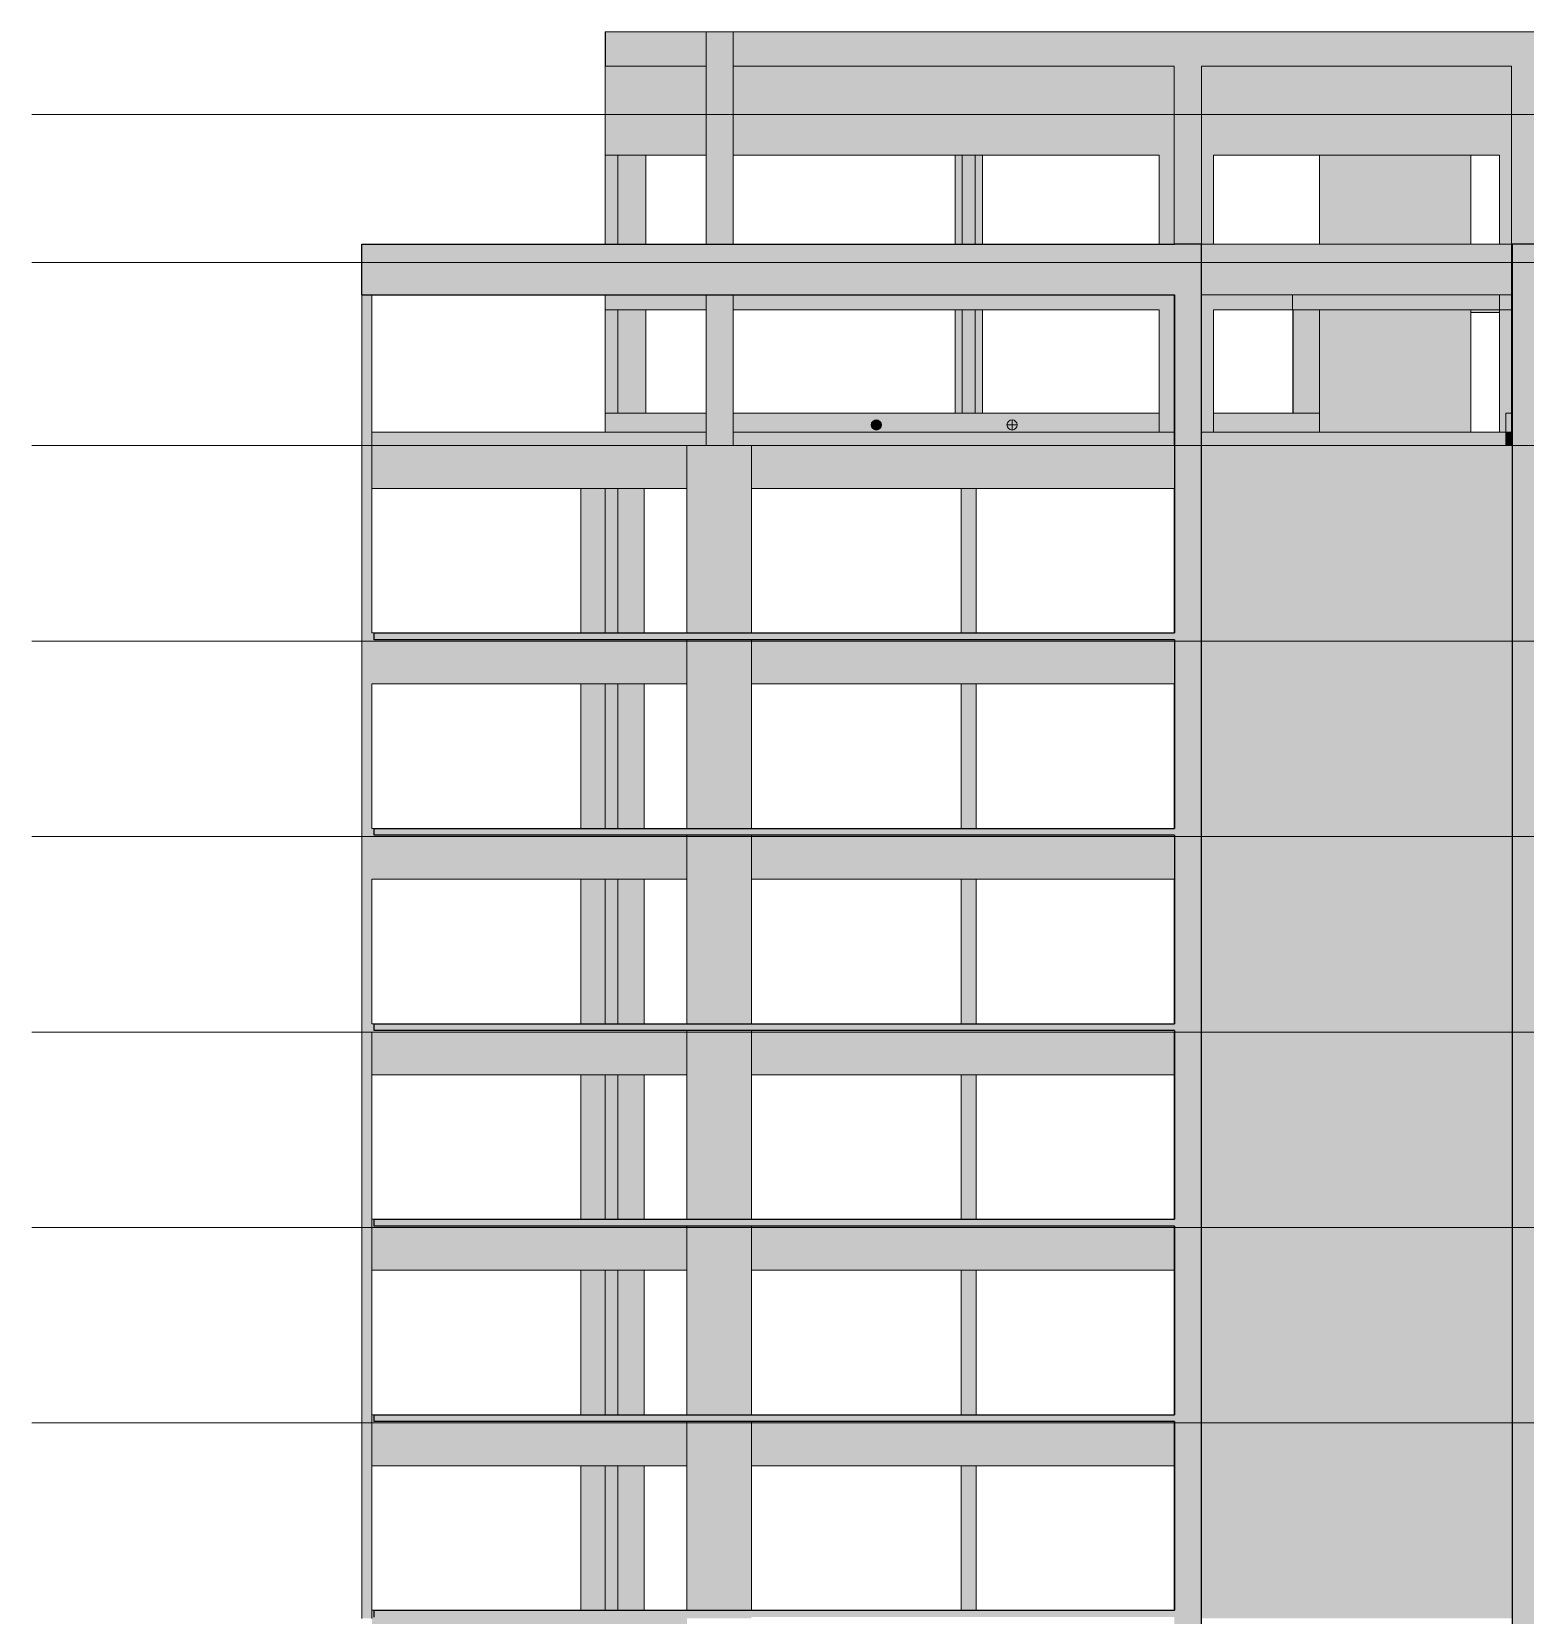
# Model space of a CAD drawing. Header units: centimetres. Extents: x -1984 to 34419, y -3196 to 88064.
# Drawn here: x 27916 to 30117, y 85688 to 88022 of the extents above; entities that cross this region are included whole.
import ezdxf

# ---------------------------------------------------------------- set-up
doc = ezdxf.new("R2010")
doc.units = ezdxf.units.CM
doc.linetypes.add('Centro', pattern=[3.175, 0.635, -0.47625, 1.5875, -0.47625])
for name, color, linetype, lineweight in [('A-FLOR', 7, 'Continuous', 25), ('A-FLOR-LEVL', 7, 'Continuous', 9), ('A-GENM', 7, 'Continuous', 25), ('S-BEAM', 7, 'Continuous', 25), ('S-COLS', 7, 'Continuous', 25)]:
    doc.layers.add(name, color=color, linetype=linetype, lineweight=lineweight)

# ---------------------------------------------------------------- blocks, each defined once
blk = doc.blocks.new('PED_FURO_CIRCULAR_R04_2020 - 15x25-3721065-CT F 002 - CRT ESQ')
at = {"layer": 'A-GENM', "lineweight": 9}
for p, q in [((-993.1, 87442.5), (-1008.1, 87442.5)), ((-1000.6, 87435), (-1000.6, 87450))]:
    blk.add_line(p, q, dxfattribs=at)

msp = doc.modelspace()

# ---------------------------------------------------------------- hatches: boundary and pattern name
at = {"layer": 'A-FLOR', "true_color": 0xc0c0c0}
for points in [[(28939.56, 87126), (29600.06, 87126), (29599.84, 87136), (28421.07, 87136), (28421.07, 87126), (28916.65, 87126)], [(28451.38, 86838), (29600.06, 86838), (29599.84, 86848), (28421.07, 86848), (28421.07, 86838), (28425.53, 86838)], [(29600.06, 86550), (29599.84, 86560), (28421.07, 86560), (28421.07, 86550), (29599.84, 86550)], [(29600.06, 86262), (29599.84, 86272), (28421.07, 86272), (28421.07, 86262), (29599.84, 86262)], [(29600.06, 85974), (29599.84, 85984), (28421.07, 85984), (28421.07, 85974), (29599.84, 85974)], [(28916.65, 85686), (29600.06, 85686), (29599.84, 85696), (28421.07, 85696), (28421.07, 85686), (28881.81, 85686)]]:
    msp.add_hatch(color=9, dxfattribs=at).paths.add_polyline_path(points, flags=0)
at = {"layer": 'S-BEAM', "true_color": 0xc0c0c0}
for points in [[(28777.81, 87840), (28780.06, 87840), (28780.06, 87971), (28761.8, 87971), (28761.8, 88022), (28761.06, 88022), (28761.06, 87840)], [(28821.06, 87971), (28909.84, 87971), (28909.84, 88022), (28761.8, 88022), (28761.8, 87971), (28819.97, 87971)], [(29537.01, 87971), (29599.77, 87971), (29599.77, 88022), (28949.84, 88022), (28949.84, 87971), (29123.44, 87971)], [(30096.83, 87971), (30096.83, 88022), (29639.77, 88022), (29639.77, 87971), (30079.08, 87971)], [(28780.06, 87840), (28909.84, 87840), (28909.84, 87971), (28780.06, 87971), (28780.06, 87900)], [(29123.44, 87840), (29577.56, 87840), (29577.56, 87971), (28949.84, 87971), (28949.84, 87840)], [(29743.8, 87840), (30079.08, 87840), (30079.08, 87971), (29657.56, 87971), (29657.56, 87840)], [(29600.06, 87634), (29600.07, 87634), (29600.06, 87709), (28402.57, 87709), (28402.57, 87634), (29537.01, 87634)], [(29814.58, 87634), (30096.83, 87634), (30096.83, 87709), (29639.88, 87709), (29639.88, 87634), (29814.06, 87634)], [(28801.06, 87612), (28909.84, 87612), (28909.84, 87634), (28761.06, 87634), (28761.06, 87612), (28780.06, 87612)], [(28949.84, 87612), (29577.56, 87612), (29577.56, 87634), (28949.84, 87634)], [(29743.8, 87612), (29774.08, 87612), (29774.08, 87634), (29657.56, 87634), (29657.56, 87612)], [(29950.58, 87612), (30079.08, 87612), (30079.08, 87634), (29774.08, 87634), (29774.08, 87612), (29814.58, 87612)], [(28761.06, 87432), (28909.84, 87432), (28909.84, 87460), (28761.06, 87460)], [(29160.85, 87435), (29162.79, 87435.26), (29164.6, 87436.01), (29166.15, 87437.2), (29167.34, 87438.75), (29168.09, 87440.56), (29168.35, 87442.5), (29168.09, 87444.45), (29167.34, 87446.25), (29165.97, 87447.95), (29164.6, 87449), (29162.79, 87449.75), (29160.56, 87449.97), (29158.91, 87449.75), (29156.04, 87448.19), (29154.58, 87446.55), (29154.35, 87446.25), (29153.6, 87444.45), (29153.35, 87442.5), (29153.6, 87440.56), (29154.35, 87438.75), (29155.54, 87437.2), (29157.1, 87436.01), (29158.91, 87435.26)], [(28881.81, 87349), (28881.81, 87412), (28909.84, 87412), (28909.84, 87432), (28417.57, 87432), (28417.57, 87349), (28813.26, 87349)], [(28976.81, 87349), (29599.84, 87349), (29599.77, 87432), (28949.84, 87432), (28949.84, 87412), (28976.81, 87412), (28976.81, 87386.54)], [(29821.34, 87412), (30088.58, 87412), (30088.58, 87432), (29639.88, 87432), (29639.88, 87412), (29814.58, 87412)], [(30096.83, 87412), (30096.83, 87432), (30088.58, 87432), (30088.58, 87412)], [(28417.57, 87061), (28881.81, 87061), (28881.81, 87126), (28421.07, 87126), (28421.07, 87136), (28417.57, 87136), (28417.57, 87112)], [(29599.84, 87061), (29599.84, 87126), (28976.81, 87126), (28976.81, 87061), (29537.01, 87061)], [(28813.26, 86773), (28881.81, 86773), (28881.81, 86838), (28421.07, 86838), (28421.07, 86848), (28417.57, 86848), (28417.57, 86773), (28761.56, 86773)], [(29123.44, 86773), (29599.84, 86773), (29599.84, 86838), (28976.81, 86838), (28976.81, 86773)], [(28813.26, 86485), (28881.81, 86485), (28881.81, 86550), (28421.07, 86550), (28421.07, 86560), (28417.57, 86560), (28417.57, 86485), (28709.87, 86485)], [(28976.81, 86485), (29599.84, 86485), (29599.84, 86550), (28976.81, 86550)], [(28709.87, 86197), (28881.81, 86197), (28881.81, 86262), (28421.07, 86262), (28421.07, 86272), (28417.57, 86272), (28417.57, 86197), (28503.08, 86197)], [(29537.01, 86197), (29599.84, 86197), (29599.84, 86262), (28976.81, 86262), (28976.81, 86197), (29123.44, 86197)], [(28813.26, 85909), (28881.81, 85909), (28881.81, 85974), (28421.07, 85974), (28421.07, 85984), (28417.57, 85984), (28417.57, 85909), (28761.56, 85909)], [(28976.81, 85909), (29599.84, 85909), (29599.84, 85974), (28976.81, 85974)], [(28813.26, 85621), (28881.81, 85621), (28881.81, 85686), (28421.07, 85686), (28421.07, 85696), (28417.57, 85696), (28417.57, 85621), (28709.87, 85621)]]:
    msp.add_hatch(color=9, dxfattribs=at).paths.add_polyline_path(points, flags=0)
h = msp.add_hatch(color=9, dxfattribs=at)
h.paths.add_polyline_path([(30991.58, 87612), (31091.07, 87612), (31091.07, 87634), (30635.08, 87634), (30635.08, 87612), (30984.51, 87612)], flags=0)
h.paths.add_polyline_path([(30272.58, 87612), (30595.08, 87612), (30595.08, 87634), (30137.08, 87634), (30137.08, 87612), (30157.37, 87612)], flags=0)
h.paths.add_polyline_path([(30079.08, 87612), (30096.83, 87612), (30096.83, 87634), (30079.08, 87634)], flags=0)
h.paths.add_polyline_path([(30364.15, 87709), (30595.08, 87709), (30595.08, 87971), (30136.83, 87971), (30137.08, 87709), (30312.08, 87709)], flags=0)
h.paths.add_polyline_path([(30079.08, 87709), (30096.83, 87709), (30096.83, 87971), (30079.08, 87971), (30079.08, 87827.8)], flags=0)
h.paths.add_polyline_path([(31087.9, 87709), (31091.07, 87709), (31091.07, 87971), (30635.08, 87971), (30635.08, 87709), (31033.3, 87709)], flags=0)
h = msp.add_hatch(color=9, dxfattribs=at)
h.paths.add_polyline_path([(30137.08, 87608), (30254.56, 87608), (30254.56, 87612), (30137.08, 87612), (30137.08, 87610.16)], flags=0)
h.paths.add_polyline_path([(30038.15, 87608), (30079.08, 87608), (30079.08, 87612), (30037.06, 87612), (30037.06, 87608)], flags=0)
h = msp.add_hatch(color=9, dxfattribs=at)
h.paths.add_polyline_path([(29139.74, 87432), (29577.56, 87432), (29577.56, 87460), (28949.84, 87459.54), (28949.84, 87432), (29134.17, 87432)], flags=0)
h.paths.add_polyline_path([(29360.85, 87435), (29358.91, 87435.26), (29357.1, 87436.01), (29355.54, 87437.2), (29354.35, 87438.75), (29353.6, 87440.56), (29353.35, 87442.5), (29353.6, 87444.45), (29354.35, 87446.25), (29355.54, 87447.81), (29357.1, 87449), (29358.91, 87449.75), (29360.85, 87450), (29362.79, 87449.75), (29364.6, 87449), (29366.15, 87447.81), (29367.34, 87446.25), (29368.09, 87444.45), (29368.35, 87442.5), (29368.09, 87440.56), (29367.34, 87438.75), (29366.15, 87437.2), (29364.6, 87436.01), (29362.79, 87435.26)], flags=0)
h.paths.add_polyline_path([(29160.85, 87435), (29158.91, 87435.26), (29157.1, 87436.01), (29155.54, 87437.2), (29154.35, 87438.75), (29153.6, 87440.56), (29153.35, 87442.5), (29153.6, 87444.45), (29154.58, 87446.55), (29156.17, 87448.29), (29157.1, 87449), (29158.91, 87449.75), (29160.92, 87449.99), (29162.79, 87449.75), (29165.97, 87447.95), (29166.21, 87447.73), (29167.34, 87446.25), (29168.09, 87444.45), (29168.35, 87442.5), (29168.09, 87440.56), (29167.34, 87438.75), (29166.15, 87437.2), (29164.6, 87436.01), (29162.79, 87435.26)], flags=0)
h = msp.add_hatch(color=9, dxfattribs=at)
h.paths.add_polyline_path([(29814.06, 87432), (29814.06, 87460), (29657.56, 87460), (29657.56, 87432), (29808.77, 87432)], flags=0)
h.paths.add_polyline_path([(29360.85, 87435), (29362.79, 87435.26), (29364.6, 87436.01), (29366.15, 87437.2), (29367.34, 87438.75), (29368.09, 87440.56), (29368.35, 87442.5), (29368.09, 87444.45), (29367.34, 87446.25), (29366.15, 87447.81), (29364.6, 87449), (29362.79, 87449.75), (29360.85, 87450), (29358.91, 87449.75), (29357.1, 87449), (29355.54, 87447.81), (29354.35, 87446.25), (29353.6, 87444.45), (29353.35, 87442.5), (29353.6, 87440.56), (29354.35, 87438.75), (29355.54, 87437.2), (29357.1, 87436.01), (29358.91, 87435.26)], flags=0)
h = msp.add_hatch(color=9, dxfattribs=at)
h.paths.add_polyline_path([(30570.94, 87432), (30595.08, 87432), (30595.08, 87460), (30137.08, 87460), (30137.08, 87432), (30467.55, 87432)], flags=0)
h.paths.add_polyline_path([(30094.12, 87432), (30096.83, 87432), (30096.83, 87460), (30088.58, 87460), (30088.58, 87432)], flags=0)
at = {"layer": 'S-COLS', "true_color": 0xc0c0c0}
h = msp.add_hatch(color=9, dxfattribs=at)
h.paths.add_polyline_path([(28909.84, 87412), (28949.84, 87412), (28949.84, 87634), (28909.84, 87634), (28909.84, 87428.03)], flags=0)
h.paths.add_polyline_path([(28909.84, 87709), (28949.84, 87709), (28949.84, 88022), (28909.84, 88022), (28909.84, 87827.8)], flags=0)
for points in [[(29639.77, 87412), (29639.77, 88022), (29599.77, 88022), (29600.07, 87709), (29639.56, 87709), (29639.56, 87412)], [(30097.58, 87412), (30097.58, 87709), (30136.83, 87709.04), (30136.83, 88022), (30096.83, 88022), (30096.83, 87412)], [(28761.06, 87709), (28780.06, 87709), (28780.06, 87840), (28761.06, 87840), (28761.06, 87827.8)], [(28821.06, 87709), (28821.06, 87840), (28780.06, 87840), (28780.06, 87709), (28801.06, 87709)], [(29306.56, 87709), (29306.56, 87840), (29287.56, 87840), (29287.56, 87709), (29304.97, 87709)], [(30037.06, 87709), (30037.06, 87840), (29814.06, 87840), (29814.06, 87709), (29950.58, 87709)], [(29610.58, 83024.5), (29639.56, 83024.5), (29639.56, 87709), (29600.07, 87709), (29600.06, 83024.5)], [(30137.08, 84464.5), (30136.83, 87709), (30097.58, 87709), (30097.58, 84464.5), (30136.83, 84464.5)], [(28403.58, 87412), (28417.57, 87412), (28417.57, 87634), (28402.57, 87634), (28402.57, 87412)], [(28780.06, 87460), (28780.06, 87612), (28761.06, 87612), (28761.06, 87460), (28775.5, 87460)], [(28821.06, 87460), (28821.06, 87612), (28780.06, 87612), (28780.06, 87460), (28818.81, 87460)], [(29287.56, 87460), (29306.56, 87460), (29306.56, 87612), (29287.56, 87612), (29287.56, 87474.79)], [(29775.08, 87460), (29814.06, 87460), (29814.06, 87612), (29775.08, 87612), (29775.08, 87474.79)], [(30021.96, 87432), (30037.06, 87432), (30037.06, 87612), (29814.06, 87612), (29814.06, 87432), (29950.58, 87432)], [(30079.08, 87432), (30088.58, 87432), (30088.58, 87460), (30096.83, 87460), (30096.83, 87612), (30079.08, 87612), (30079.08, 87460)], [(28402.64, 87124), (28417.57, 87124), (28417.57, 87412), (28402.57, 87412), (28402.57, 87124)], [(29812.09, 87124), (30097.58, 87124), (30097.58, 87412), (29639.56, 87412), (29639.56, 87124), (29801.6, 87124)], [(29639.77, 87412), (29639.88, 87412), (29639.77, 87412.84)], [(28761.06, 87136), (28761.06, 87349), (28725.31, 87349), (28725.31, 87136)], [(28779.23, 87136), (28780.06, 87136), (28780.06, 87349), (28761.06, 87349), (28761.06, 87136)], [(28818.81, 87136), (28818.81, 87349), (28780.06, 87349), (28780.06, 87136), (28782.13, 87136)], [(29286.06, 87136), (29308.06, 87136), (29308.06, 87349), (29286.06, 87349), (29286.06, 87136.44)], [(28404, 86836), (28417.57, 86836), (28417.57, 87124), (28402.57, 87124), (28402.57, 86836)], [(29814.58, 86836), (30097.58, 86836), (30097.58, 87124), (29639.56, 87124), (29639.56, 86836), (29814.06, 86836)], [(28761.06, 86848), (28761.06, 87061), (28725.31, 87061), (28725.31, 86848)], [(28780.06, 86848), (28780.06, 87061), (28761.06, 87061), (28761.06, 86848), (28762.08, 86848)], [(28818.81, 86848), (28818.81, 87061), (28780.06, 87061), (28780.06, 86848), (28813.26, 86848)], [(29308.06, 86848), (29308.06, 87061), (29286.06, 87061), (29286.06, 86848), (29306.56, 86848)], [(28405.97, 86548), (28417.57, 86548.15), (28417.57, 86836), (28402.57, 86836), (28402.57, 86548), (28405.64, 86548)], [(28761.06, 86560), (28761.06, 86773), (28725.31, 86773), (28725.31, 86560)], [(28761.06, 86560), (28780.06, 86560), (28780.06, 86773), (28761.06, 86773), (28761.06, 86592.27)], [(28782.13, 86560), (28818.81, 86560), (28818.81, 86773), (28780.06, 86773), (28780.06, 86560)], [(29308.06, 86560), (29308.06, 86773), (29286.06, 86773), (29286.06, 86560), (29306.56, 86560)], [(28407.65, 86260), (28417.57, 86260), (28417.57, 86548), (28402.57, 86548), (28402.57, 86260), (28407.63, 86260)], [(28725.31, 86272), (28761.06, 86272), (28761.06, 86485), (28725.31, 86485), (28725.31, 86415.77)], [(28761.06, 86272), (28780.06, 86272), (28780.06, 86485), (28761.06, 86485), (28761.06, 86411.08)], [(28818.81, 86272), (28818.81, 86485), (28780.06, 86485), (28780.06, 86272), (28813.26, 86272)], [(29308.06, 86272), (29308.06, 86485), (29286.06, 86485), (29286.06, 86272), (29306.56, 86272)], [(28410.12, 85972), (28417.57, 85972), (28417.57, 86260), (28402.57, 86260), (28402.57, 85972), (28409.31, 85972)], [(28725.31, 85984), (28761.06, 85984), (28761.06, 86197), (28725.31, 86197), (28725.31, 86062.77)], [(28780.06, 85984), (28780.06, 86197), (28761.06, 86197), (28761.06, 85984), (28762.08, 85984)], [(28818.81, 85984), (28818.81, 86197), (28780.06, 86197), (28780.06, 85984), (28813.26, 85984)], [(29308.06, 85984), (29308.06, 86197), (29286.06, 86197), (29286.06, 85984), (29306.56, 85984)], [(28411.99, 85684), (28417.57, 85684), (28417.57, 85972), (28402.57, 85972), (28402.57, 85684), (28410.98, 85684)], [(28761.06, 85696), (28761.06, 85909), (28725.31, 85909), (28725.31, 85696)], [(28780.06, 85696), (28780.06, 85909), (28761.06, 85909), (28761.06, 85696), (28762.08, 85696)], [(28782.13, 85696), (28818.81, 85696), (28818.81, 85909), (28780.06, 85909), (28780.06, 85696)], [(29308.06, 85696), (29308.06, 85909), (29286.06, 85909), (29286.06, 85696), (29306.56, 85696)]]:
    msp.add_hatch(color=9, dxfattribs=at).paths.add_polyline_path(points, flags=0)
h = msp.add_hatch(color=9, dxfattribs=at)
h.paths.add_polyline_path([(29577.56, 87709), (29599.77, 87709), (29599.77, 87971), (29577.56, 87971), (29577.56, 87827.8)], flags=0)
h.paths.add_polyline_path([(29657.56, 87709), (29657.56, 87971), (29639.77, 87971), (29639.88, 87709)], flags=0)
h = msp.add_hatch(color=9, dxfattribs=at)
h.paths.add_polyline_path([(29278.53, 87460), (29287.56, 87460), (29287.56, 87612), (29277.06, 87612), (29277.06, 87460)], flags=0)
h.paths.add_polyline_path([(29306.56, 87460), (29317.06, 87460), (29317.06, 87612), (29306.56, 87612), (29306.56, 87474.79)], flags=0)
h.paths.add_polyline_path([(29287.56, 87709), (29287.56, 87840), (29277.06, 87840), (29277.06, 87709)], flags=0)
h.paths.add_polyline_path([(29306.56, 87709), (29317.06, 87709), (29317.06, 87840), (29306.56, 87840), (29306.56, 87709.57)], flags=0)
h = msp.add_hatch(color=9, dxfattribs=at)
h.paths.add_polyline_path([(29649.56, 87432), (29657.56, 87432), (29657.56, 87634), (29639.88, 87634), (29639.88, 87432), (29640.4, 87432)], flags=0)
h.paths.add_polyline_path([(29599.77, 87432), (29599.77, 87634), (29577.56, 87634), (29577.56, 87432), (29588.71, 87432)], flags=0)
h = msp.add_hatch(color=9, dxfattribs=at)
h.paths.add_polyline_path([(28881.81, 87124), (28976.81, 87124), (28976.81, 87126), (28881.81, 87126)], flags=0)
h.paths.add_polyline_path([(28939.56, 87136), (28976.81, 87136), (28976.81, 87412), (28881.81, 87412), (28881.81, 87136), (28916.65, 87136)], flags=0)
h = msp.add_hatch(color=9, dxfattribs=at)
h.paths.add_polyline_path([(28976.81, 86836), (28976.81, 86838), (28881.81, 86838), (28881.81, 86836), (28939.56, 86836)], flags=0)
h.paths.add_polyline_path([(28939.56, 86848), (28976.81, 86848), (28976.81, 87124), (28881.81, 87124), (28881.81, 86848), (28916.65, 86848)], flags=0)
h = msp.add_hatch(color=9, dxfattribs=at)
h.paths.add_polyline_path([(28916.65, 86548), (28976.81, 86548), (28976.81, 86550), (28881.81, 86550), (28881.81, 86548)], flags=0)
h.paths.add_polyline_path([(28916.65, 86560), (28976.81, 86560), (28976.81, 86836), (28881.81, 86836), (28881.81, 86560)], flags=0)
h = msp.add_hatch(color=9, dxfattribs=at)
h.paths.add_polyline_path([(29788.2, 86548), (30097.58, 86548), (30097.58, 86836), (29639.56, 86836), (29639.56, 86548), (29783.04, 86548)], flags=0)
h.paths.add_polyline_path([(29599.84, 86548), (29600.06, 86548), (29599.84, 86550)], flags=0)
h = msp.add_hatch(color=9, dxfattribs=at)
h.paths.add_polyline_path([(28881.81, 86260), (28976.81, 86260), (28976.81, 86262), (28881.81, 86262)], flags=0)
h.paths.add_polyline_path([(28916.65, 86272), (28976.81, 86272), (28976.81, 86548), (28881.81, 86548), (28881.81, 86272)], flags=0)
h = msp.add_hatch(color=9, dxfattribs=at)
h.paths.add_polyline_path([(29847.19, 86260), (30097.58, 86260), (30097.58, 86548), (29639.56, 86548), (29639.56, 86260), (29833.09, 86260)], flags=0)
h.paths.add_polyline_path([(29599.84, 86260), (29600.06, 86260), (29599.84, 86262)], flags=0)
h = msp.add_hatch(color=9, dxfattribs=at)
h.paths.add_polyline_path([(28916.65, 85972), (28976.81, 85972), (28976.81, 85974), (28881.81, 85974), (28881.81, 85972)], flags=0)
h.paths.add_polyline_path([(28916.65, 85984), (28976.81, 85984), (28976.81, 86260), (28881.81, 86260), (28881.81, 85984)], flags=0)
h = msp.add_hatch(color=9, dxfattribs=at)
h.paths.add_polyline_path([(29833.06, 85972), (30097.58, 85972), (30097.58, 86260), (29639.56, 86260), (29639.56, 85972), (29814.58, 85972)], flags=0)
h.paths.add_polyline_path([(29599.84, 85972), (29600.06, 85972), (29599.84, 85974)], flags=0)
h = msp.add_hatch(color=9, dxfattribs=at)
h.paths.add_polyline_path([(28916.65, 85684), (28976.81, 85684), (28976.81, 85686), (28881.81, 85686), (28881.81, 85684)], flags=0)
h.paths.add_polyline_path([(28916.65, 85696), (28976.81, 85696), (28976.81, 85972), (28881.81, 85972), (28881.81, 85696)], flags=0)
h = msp.add_hatch(color=9, dxfattribs=at)
h.paths.add_polyline_path([(29847.19, 85684), (30097.58, 85684), (30097.58, 85972), (29639.56, 85972), (29639.56, 85684), (29833.09, 85684)], flags=0)
h.paths.add_polyline_path([(29599.84, 85684), (29600.06, 85684), (29599.84, 85686)], flags=0)

# ---------------------------------------------------------------- linework, layer by layer
at = {"layer": 'A-FLOR', "color": 190, "true_color": 0x8000ff}
for p, q in [((28421.07, 87136), (29600.06, 87136)), ((28421.07, 87126), (28421.07, 87136)), ((29600.06, 87126), (28421.07, 87126)), ((28421.07, 86848), (29600.06, 86848)), ((28421.07, 86838), (28421.07, 86848)), ((29600.06, 86838), (28421.07, 86838)), ((28421.07, 86560), (29600.06, 86560)), ((28421.07, 86550), (28421.07, 86560)), ((29600.06, 86550), (28421.07, 86550)), ((28421.07, 86272), (29600.06, 86272)), ((28421.07, 86262), (28421.07, 86272)), ((29600.06, 86262), (28421.07, 86262)), ((28421.07, 85984), (29600.06, 85984)), ((28421.07, 85974), (28421.07, 85984)), ((29600.06, 85974), (28421.07, 85974)), ((28421.07, 85696), (29600.06, 85696)), ((28421.07, 85686), (28421.07, 85696))]:
    msp.add_line(p, q, dxfattribs=at)
at = {"layer": 'A-FLOR-LEVL', "linetype": 'Centro'}
for p, q in [((27916.13, 87900), (33464.7, 87900)), ((27916.13, 87682), (33464.7, 87682)), ((27916.13, 87412), (33464.7, 87412)), ((27916.13, 87124), (33464.7, 87124)), ((27916.13, 86836), (33464.7, 86836)), ((27916.13, 86548), (33464.7, 86548)), ((27916.13, 86260), (33464.7, 86260)), ((27916.13, 85972), (33464.7, 85972))]:
    msp.add_line(p, q, dxfattribs=at)
at = {"layer": 'S-BEAM', "lineweight": 9}
for p, q in [((28761.8, 88022), (28761.06, 88022)), ((28761.06, 87840), (28761.06, 88022)), ((28761.8, 88022), (28909.84, 88022)), ((28761.8, 88022), (28761.8, 87971)), ((28909.84, 88022), (28909.84, 87971)), ((28949.84, 88022), (29599.77, 88022)), ((28949.84, 88022), (28949.84, 87971)), ((29639.77, 88022), (30096.83, 88022)), ((28909.84, 87971), (28761.8, 87971)), ((29599.77, 87971), (28949.84, 87971)), ((30096.83, 87971), (29639.77, 87971)), ((28780.06, 87840), (28761.06, 87840)), ((28909.84, 87840), (28780.06, 87840)), ((29577.56, 87840), (28949.84, 87840)), ((29657.56, 87840), (30079.08, 87840)), ((30079.08, 87840), (30079.08, 87709)), ((29639.88, 87634), (29639.88, 87709)), ((29639.88, 87709), (30096.83, 87709)), ((30096.83, 87634), (30096.83, 87709)), ((28761.06, 87634), (28761.06, 87612)), ((30096.83, 87634), (29639.88, 87634)), ((29774.08, 87612), (29774.08, 87634)), ((30079.08, 87634), (30079.08, 87612)), ((28761.06, 87612), (28909.84, 87612)), ((28949.84, 87612), (29577.56, 87612)), ((29657.56, 87612), (29774.08, 87612)), ((29774.08, 87612), (30079.08, 87612)), ((30037.06, 87608), (30079.08, 87608)), ((30079.08, 87612), (30096.83, 87612)), ((28909.84, 87460), (28761.06, 87460)), ((28761.06, 87460), (28761.06, 87432)), ((28949.84, 87460), (29577.56, 87460)), ((29577.56, 87432), (29577.56, 87460)), ((29657.56, 87460), (29814.06, 87460)), ((30088.58, 87432), (30088.58, 87460)), ((30096.83, 87460), (30088.58, 87460)), ((28909.84, 87432), (28417.57, 87432)), ((28909.84, 87412), (28909.84, 87432)), ((28949.84, 87432), (28949.84, 87412)), ((28949.84, 87432), (29599.77, 87432)), ((29599.77, 87412), (29599.77, 87432)), ((29639.88, 87432), (30088.58, 87432)), ((29639.88, 87432), (29639.88, 87412)), ((30088.58, 87412), (30088.58, 87432)), ((30088.58, 87412), (30088.58, 87432)), ((30088.58, 87432), (30096.83, 87432)), ((30096.83, 87412), (30096.83, 87432)), ((28417.57, 87412), (28417.57, 87349)), ((28881.81, 87412), (28881.81, 87349)), ((28909.84, 87412), (28881.81, 87412)), ((28949.84, 87412), (28976.81, 87412)), ((28976.81, 87412), (28976.81, 87349)), ((29599.84, 87412), (29599.77, 87412)), ((30096.83, 87412), (30088.58, 87412)), ((28417.57, 87349), (28881.81, 87349)), ((29599.84, 87349), (28976.81, 87349)), ((28417.57, 87136), (28421.07, 87136)), ((28881.81, 87126), (28881.81, 87061)), ((28976.81, 87126), (28976.81, 87061)), ((28417.57, 87061), (28881.81, 87061)), ((28976.81, 87061), (29599.84, 87061)), ((28417.57, 86848), (28421.07, 86848)), ((28881.81, 86838), (28881.81, 86773)), ((28976.81, 86838), (28976.81, 86773)), ((28417.57, 86773), (28881.81, 86773)), ((28976.81, 86773), (29599.84, 86773)), ((28417.57, 86560), (28421.07, 86560)), ((28881.81, 86550), (28881.81, 86485)), ((28976.81, 86550), (28976.81, 86485)), ((28417.57, 86548), (28417.57, 86485)), ((29599.84, 86485), (29599.84, 86548)), ((28417.57, 86485), (28881.81, 86485)), ((28976.81, 86485), (29599.84, 86485)), ((28417.57, 86272), (28421.07, 86272)), ((28417.57, 86272), (28417.57, 86260)), ((28417.57, 86260), (28417.57, 86197)), ((28881.81, 86262), (28881.81, 86197)), ((28976.81, 86262), (28976.81, 86197)), ((29599.84, 86260), (29599.84, 86262)), ((29599.84, 86197), (29599.84, 86260)), ((28417.57, 86197), (28881.81, 86197)), ((28976.81, 86197), (29599.84, 86197)), ((28417.57, 85984), (28421.07, 85984)), ((28417.57, 85984), (28417.57, 85972)), ((28417.57, 85972), (28417.57, 85909)), ((28881.81, 85974), (28881.81, 85909)), ((28976.81, 85974), (28976.81, 85909)), ((29599.84, 85972), (29599.84, 85974)), ((29599.84, 85909), (29599.84, 85972)), ((28417.57, 85909), (28881.81, 85909)), ((28976.81, 85909), (29599.84, 85909)), ((28417.57, 85696), (28421.07, 85696)), ((28417.57, 85696), (28417.57, 85684))]:
    msp.add_line(p, q, dxfattribs=at)
at = {"layer": 'S-BEAM', "color": 190, "true_color": 0x8000ff}
for p, q in [((28402.57, 87634), (28402.57, 87709)), ((28402.57, 87709), (29600.07, 87709)), ((28402.57, 87634), (29600.07, 87634))]:
    msp.add_line(p, q, dxfattribs=at)
at = {"layer": 'S-BEAM', "lineweight": 9}
for centre, start, end in [((29160.85, 87442.5), 90, 270), ((29160.85, 87442.5), 270, 90), ((29360.85, 87442.5), 90, 270), ((29360.85, 87442.5), 270, 90)]:
    msp.add_arc(centre, 7.5, start, end, dxfattribs=at)
at = {"layer": 'S-COLS', "lineweight": 9}
for p, q in [((28909.84, 88022), (28949.84, 88022)), ((28909.84, 88022), (28909.84, 87709)), ((28949.84, 88022), (28949.84, 87709)), ((29639.77, 88022), (29599.77, 88022)), ((30136.83, 88022), (30096.83, 88022)), ((29599.77, 87971), (29599.77, 87709)), ((29639.77, 87412), (29639.77, 87971)), ((30096.83, 87971), (30096.83, 87412)), ((28761.06, 87840), (28761.06, 87709)), ((28780.06, 87840), (28780.06, 87709)), ((28821.06, 87840), (28821.06, 87709)), ((29277.06, 87840), (29277.06, 87709)), ((29287.56, 87840), (29287.56, 87709)), ((29306.56, 87840), (29306.56, 87709)), ((29317.06, 87840), (29317.06, 87709)), ((29577.56, 87840), (29577.56, 87709)), ((29657.56, 87840), (29657.56, 87709)), ((29814.06, 87709), (29814.06, 87840)), ((30037.06, 87840), (30037.06, 87709)), ((29639.88, 87709), (29639.88, 87412)), ((30096.88, 87709), (30097.58, 87709)), ((30096.88, 87709), (30096.88, 87412)), ((28402.57, 87634), (28402.57, 87412)), ((28417.57, 87412), (28417.57, 87634)), ((28909.84, 87634), (28909.84, 87412)), ((28949.84, 87634), (28949.84, 87412)), ((29599.77, 87634), (29599.77, 87412)), ((29599.88, 87634), (29599.88, 87412)), ((28761.06, 87612), (28761.06, 87460)), ((28780.06, 87612), (28780.06, 87460)), ((28821.06, 87612), (28821.06, 87460)), ((29277.06, 87612), (29277.06, 87460)), ((29287.56, 87612), (29287.56, 87460)), ((29306.56, 87612), (29306.56, 87460)), ((29317.06, 87612), (29317.06, 87460)), ((29577.56, 87612), (29577.56, 87432)), ((29657.56, 87612), (29657.56, 87432)), ((29814.06, 87432), (29814.06, 87612)), ((30037.06, 87612), (30037.06, 87432)), ((30079.08, 87612), (30079.08, 87432)), ((28402.57, 87412), (28402.57, 87124)), ((28417.57, 87412), (28402.57, 87412)), ((28417.57, 87412), (28417.57, 87136)), ((28881.81, 87412), (28881.81, 87136)), ((28976.81, 87412), (28881.81, 87412)), ((28949.84, 87412), (28909.84, 87412)), ((28976.81, 87136), (28976.81, 87412)), ((30097.58, 87412), (30088.58, 87412)), ((30097.58, 87412), (30096.83, 87412)), ((30097.58, 87412), (30096.88, 87412)), ((28725.31, 87136), (28725.31, 87349)), ((28761.06, 87349), (28761.06, 87136)), ((28780.06, 87349), (28780.06, 87136)), ((28818.81, 87349), (28818.81, 87136)), ((29286.06, 87349), (29286.06, 87136)), ((29308.06, 87349), (29308.06, 87136)), ((29599.84, 87349), (29599.84, 87136)), ((28402.57, 87124), (28402.57, 86836)), ((28417.57, 87124), (28402.57, 87124)), ((28417.57, 87124), (28402.57, 87124)), ((28881.81, 87126), (28881.81, 87124)), ((28881.81, 87124), (28881.81, 86848)), ((28976.81, 87124), (28881.81, 87124)), ((28976.81, 87124), (28881.81, 87124)), ((28976.81, 87124), (28976.81, 87126)), ((28976.81, 86848), (28976.81, 87124)), ((30097.58, 87124), (29639.56, 87124)), ((30097.58, 87124), (29639.56, 87124)), ((28417.57, 87061), (28417.57, 86848)), ((28725.31, 86848), (28725.31, 87061)), ((28761.06, 87061), (28761.06, 86848)), ((28780.06, 87061), (28780.06, 86848)), ((28818.81, 87061), (28818.81, 86848)), ((29286.06, 87061), (29286.06, 86848)), ((29308.06, 87061), (29308.06, 86848)), ((29599.84, 87061), (29599.84, 86848)), ((28402.57, 86836), (28402.57, 86548)), ((28417.57, 86836), (28402.57, 86836)), ((28417.57, 86836), (28402.57, 86836)), ((28881.81, 86838), (28881.81, 86836)), ((28881.81, 86836), (28881.81, 86560)), ((28976.81, 86836), (28881.81, 86836)), ((28976.81, 86836), (28881.81, 86836)), ((28976.81, 86836), (28976.81, 86838)), ((28976.81, 86560), (28976.81, 86836)), ((30097.58, 86836), (29639.56, 86836)), ((30097.58, 86836), (29639.56, 86836)), ((28417.57, 86773), (28417.57, 86560)), ((28725.31, 86560), (28725.31, 86773)), ((28761.06, 86773), (28761.06, 86560)), ((28780.06, 86773), (28780.06, 86560)), ((28818.81, 86773), (28818.81, 86560)), ((29286.06, 86773), (29286.06, 86560)), ((29308.06, 86773), (29308.06, 86560)), ((29599.84, 86773), (29599.84, 86560)), ((28881.81, 86550), (28881.81, 86548)), ((28976.81, 86548), (28976.81, 86550)), ((28402.57, 86548), (28402.57, 86260)), ((28417.57, 86548), (28402.57, 86548)), ((28417.57, 86548), (28402.57, 86548)), ((28417.57, 86548), (28417.57, 86485)), ((28881.81, 86548), (28881.81, 86272)), ((28976.81, 86548), (28881.81, 86548)), ((28976.81, 86548), (28881.81, 86548)), ((28976.81, 86272), (28976.81, 86548)), ((29599.84, 86548), (29599.84, 86485)), ((30097.58, 86548), (29639.56, 86548)), ((30097.58, 86548), (29639.56, 86548)), ((28417.57, 86485), (28417.57, 86272)), ((28725.31, 86272), (28725.31, 86485)), ((28761.06, 86485), (28761.06, 86272)), ((28780.06, 86485), (28780.06, 86272)), ((28818.81, 86485), (28818.81, 86272)), ((29286.06, 86485), (29286.06, 86272)), ((29308.06, 86485), (29308.06, 86272)), ((29599.84, 86485), (29599.84, 86272)), ((28417.57, 86272), (28417.57, 86260)), ((28402.57, 86260), (28402.57, 85972)), ((28417.57, 86260), (28402.57, 86260)), ((28417.57, 86260), (28402.57, 86260)), ((28417.57, 86260), (28417.57, 86197)), ((28881.81, 86262), (28881.81, 86260)), ((28881.81, 86260), (28881.81, 85984)), ((28976.81, 86260), (28881.81, 86260)), ((28976.81, 86260), (28881.81, 86260)), ((28976.81, 86260), (28976.81, 86262)), ((28976.81, 85984), (28976.81, 86260)), ((29599.84, 86262), (29599.84, 86260)), ((29599.84, 86260), (29599.84, 86197)), ((30097.58, 86260), (29639.56, 86260)), ((30097.58, 86260), (29639.56, 86260)), ((28417.57, 86197), (28417.57, 85984)), ((28725.31, 85984), (28725.31, 86197)), ((28761.06, 86197), (28761.06, 85984)), ((28780.06, 86197), (28780.06, 85984)), ((28818.81, 86197), (28818.81, 85984)), ((29286.06, 86197), (29286.06, 85984)), ((29308.06, 86197), (29308.06, 85984)), ((29599.84, 86197), (29599.84, 85984)), ((28402.57, 85972), (28402.57, 85684)), ((28417.57, 85972), (28402.57, 85972)), ((28417.57, 85972), (28402.57, 85972)), ((28417.57, 85984), (28417.57, 85972)), ((28417.57, 85972), (28417.57, 85909)), ((28881.81, 85974), (28881.81, 85972)), ((28881.81, 85972), (28881.81, 85696)), ((28976.81, 85972), (28881.81, 85972)), ((28976.81, 85972), (28881.81, 85972)), ((28976.81, 85972), (28976.81, 85974)), ((28976.81, 85696), (28976.81, 85972)), ((29599.84, 85974), (29599.84, 85972)), ((29599.84, 85972), (29599.84, 85909)), ((30097.58, 85972), (29639.56, 85972)), ((30097.58, 85972), (29639.56, 85972)), ((28417.57, 85909), (28417.57, 85696)), ((28725.31, 85696), (28725.31, 85909)), ((28761.06, 85909), (28761.06, 85696)), ((28780.06, 85909), (28780.06, 85696)), ((28818.81, 85909), (28818.81, 85696)), ((29286.06, 85909), (29286.06, 85696)), ((29308.06, 85909), (29308.06, 85696)), ((29599.84, 85909), (29599.84, 85696)), ((28417.57, 85696), (28417.57, 85684))]:
    msp.add_line(p, q, dxfattribs=at)
at = {"layer": 'S-COLS', "color": 190, "true_color": 0x8000ff}
for p, q in [((29639.56, 87709), (29600.06, 87709)), ((29639.56, 87709), (29639.56, 83024.5)), ((30097.58, 87709), (30097.58, 84464.5)), ((30137.08, 87709), (30097.58, 87709)), ((29600.06, 87634), (29600.06, 87136)), ((29775.08, 87460), (29775.08, 87612)), ((29600.06, 87126), (29600.06, 86848)), ((29600.06, 86838), (29600.06, 86560)), ((29600.06, 86550), (29600.06, 86272)), ((29600.06, 86262), (29600.06, 85984)), ((29600.06, 85974), (29600.06, 85696))]:
    msp.add_line(p, q, dxfattribs=at)

# ---------------------------------------------------------------- block references
at = {"layer": 'A-GENM', "lineweight": 9}
for p in [(30161.43, 0), (30361.43, 0)]:
    msp.add_blockref('PED_FURO_CIRCULAR_R04_2020 - 15x25-3721065-CT F 002 - CRT ESQ', p, dxfattribs=at)

doc.saveas('drawing.dxf')
